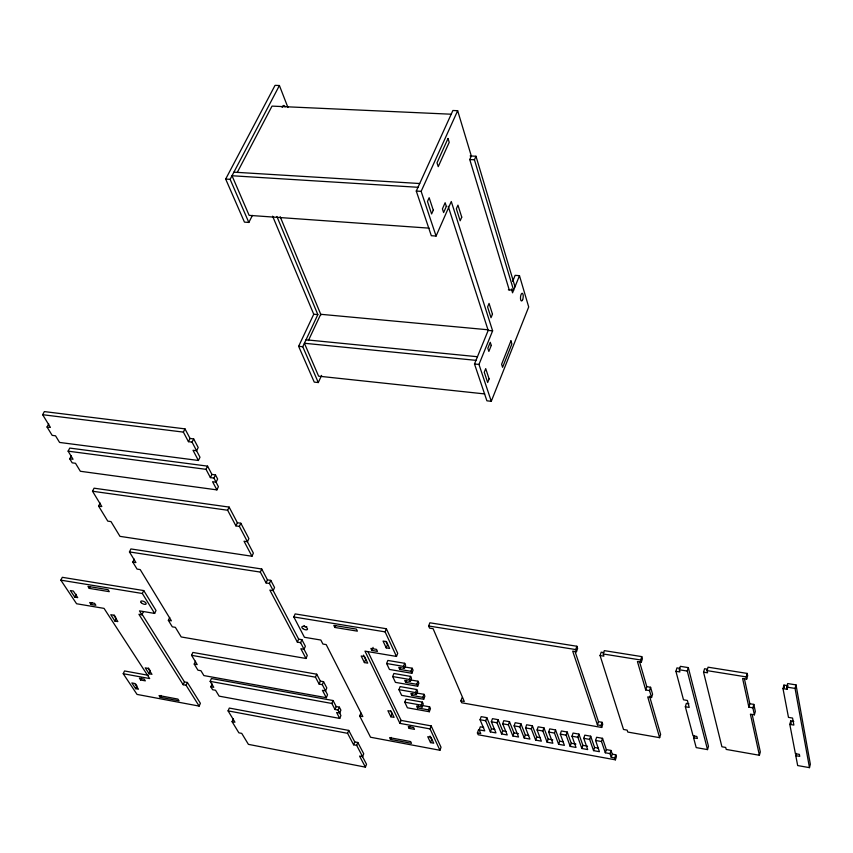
<?xml version="1.0" encoding="UTF-8"?>
<svg xmlns="http://www.w3.org/2000/svg" width="853" height="853" viewBox="0 0 853 853"><rect width="100%" height="100%" fill="white"/><g stroke="black" fill="none" stroke-linecap="round" stroke-linejoin="round"><path stroke-width="1.28" d="M796.382 753.402L795.785 755.673L797.672 765.557L809.476 767.647L810.35 764.245L796.009 684.895L787.682 683.552L786.733 687.081L787.148 689.288L783.001 688.616L783.95 685.098L788.097 685.769M809.476 767.647L795.071 688.424L796.009 684.895M795.785 755.673L799.741 756.366L799.368 754.372L795.401 753.679L789.814 724.389L790.742 720.924L793.77 721.435M787.148 689.288L787.777 686.942M707.574 669.221L704.567 668.741L703.554 672.175L721.905 746.78L725.711 747.452L726.191 749.414L759.394 755.268L760.311 751.909L752.197 714.59M759.394 755.268L750.405 714.153L754.383 714.814L755.331 711.391L753.828 704.397L749.84 703.725L744.402 678.732M754.383 714.814L752.879 707.819L748.881 707.158L749.84 703.725M752.879 707.819L753.828 704.397M748.881 707.158L742.6 678.455L746.674 679.105L746.204 676.909L747.185 673.422L708.043 667.185L707.03 670.618L707.563 672.814L703.554 672.175M746.674 679.105L747.654 675.629L747.185 673.422M694.235 735.574L693.585 737.792L696.197 747.601L707.51 749.606L708.47 746.29L688.318 667.622L680.353 666.342L679.308 669.776L679.884 671.961L675.917 671.322L676.962 667.899L679.937 668.379M693.585 737.792L697.381 738.453L696.858 736.47L693.062 735.808L685.343 706.753L686.345 703.384L688.925 703.821M707.51 749.606L687.283 671.055L688.318 667.622M603.732 652.598L601.184 652.193L600.075 655.541L623.522 729.475L627.168 730.125L627.787 732.066L659.625 737.674L660.627 734.412L649.517 696.123M659.625 737.674L647.736 696.901L651.543 697.541L652.577 694.214L650.583 687.273L646.766 686.633L639.579 661.875M651.543 697.541L649.538 690.61L650.583 687.273M649.538 690.61L645.721 689.97L646.766 686.633M478.512 729.869L477.403 732.93L478.192 734.753L615.408 759.831L614.8 757.976L615.802 754.798L612.273 754.159L611.036 750.448L606.323 749.595L602.538 738.325L596.61 737.269L595.586 740.447L599.414 751.696L593.549 750.629L589.668 739.391L590.702 736.214L584.806 735.158L583.761 738.335L587.696 749.574L581.853 748.507L577.876 737.28L578.92 734.102L573.056 733.058L572 736.224L576.02 747.452L570.209 746.396L566.147 735.169L567.202 732.013L561.359 730.968L560.304 734.124L564.409 745.341L558.63 744.296L554.482 733.079L555.538 729.933L549.737 728.889L548.671 732.034L552.861 743.24L547.114 742.195L542.871 731L543.937 727.854L538.158 726.831L537.091 729.965L541.367 741.161L535.641 740.116L531.323 728.931L532.4 725.796L526.653 724.773L525.565 727.897L529.937 739.082L524.243 738.048L519.829 726.863L520.916 723.749L515.191 722.726L514.103 725.839L518.56 737.013L512.888 735.99L508.388 724.815L509.486 721.702L503.792 720.689L502.694 723.792L507.236 734.955L501.596 733.932L497.011 722.779L498.12 719.676L492.458 718.663L491.349 721.755L495.966 732.908L490.358 731.895L485.688 720.742L486.807 717.65L481.167 716.648L480.058 719.74L484.76 730.882L479.173 729.859L480.282 726.799L483.63 727.406M615.408 759.831L616.41 756.654L615.802 754.798M614.8 757.976L611.26 757.336L610.023 753.625L611.036 750.448M645.721 689.97L637.426 661.544L641.328 662.173L640.699 659.987L641.765 656.607L604.329 650.636L603.231 653.984L603.913 656.149L600.075 655.541M611.26 757.336L612.273 754.159M641.328 662.173L642.394 658.793L641.765 656.607M610.023 753.625L605.31 752.772L606.323 749.595M605.31 752.772L601.514 741.513L602.538 738.325M462.027 697.775L460.887 700.878L461.708 702.787L601.696 727.47L601.045 725.53L602.09 722.31L598.475 721.67L575.061 651.564M593.549 750.629L594.573 747.473L590.702 736.214M601.696 727.47L602.73 724.25L602.09 722.31M601.045 725.53L597.431 724.89L598.475 721.67M581.853 748.507L582.887 745.351L578.92 734.102M570.209 746.396L571.254 743.251L567.202 732.013M558.63 744.296L559.675 741.161L555.538 729.933M547.114 742.195L548.17 739.071L543.937 727.854M597.431 724.89L572.683 651.127L576.468 651.745L575.743 649.57L576.873 646.254L429.869 622.797L428.632 625.985L429.549 628.117L433.111 628.693L464.288 701.475L460.887 700.878M576.468 651.745L577.598 648.419L576.873 646.254M535.641 740.116L536.708 737.003L532.4 725.796M524.243 738.048L525.309 734.945L520.916 723.749M512.888 735.99L513.975 732.887L509.486 721.702M501.596 733.932L502.684 730.85L498.12 719.676M490.358 731.895L491.456 728.814L486.807 717.65M360.872 713.055L359.689 716.008L370.543 737.237L439.935 750.267L441.033 747.281L431.181 725.903L401.081 720.401L367.931 651.607M430.52 742.611L427.758 736.693L430.978 737.291L433.729 743.208L430.52 742.611L431.639 739.626L429.976 736.075M439.935 750.267L430.051 728.91L431.181 725.903M429.315 711.733L428.462 709.867L417.469 707.905L416.605 706.039L422.096 707.02L423.259 703.97L422.395 702.094L405.943 699.172L404.77 702.211L407.414 707.798L429.315 711.733L430.456 708.694L429.613 706.828L422.288 705.516M428.462 709.867L429.613 706.828M422.843 697.37L411.764 695.408L410.879 693.51L416.413 694.491L417.597 691.431L416.712 689.523L400.132 686.612L398.948 689.661L401.646 695.366L423.706 699.268L422.843 697.37L424.005 694.31L416.627 693.009M422.096 707.02L421.233 705.143L422.395 702.094M423.706 699.268L424.879 696.208L424.005 694.31M409.141 728.366L408.278 726.564L413.641 727.545L414.494 729.347L409.141 728.366L409.898 726.372M417.469 707.905L418.247 705.879M430.051 728.91L399.929 723.387L401.081 720.401M411.764 695.408L412.553 693.382M416.797 684.309L405.633 682.368L404.727 680.427L410.314 681.398L411.509 678.316L410.613 676.376L393.894 673.497L392.689 676.557L395.44 682.368L417.682 686.238L416.797 684.309L417.981 681.227L410.549 679.937M417.682 686.238L418.866 683.168L417.981 681.227M416.413 694.491L415.539 692.583L416.712 689.523M390.471 739.391L389.597 737.642L410.645 741.577L411.498 743.336L390.471 739.391L391.228 737.429M390.877 716.787L387.902 710.698L391.122 711.285L394.086 717.373L390.877 716.787L392.039 713.801L390.557 710.752M405.633 682.368L406.433 680.321M410.965 671.322L399.705 669.392L398.788 667.419L404.418 668.379L405.623 665.287L404.717 663.303L387.859 660.446L386.633 663.527L389.437 669.445L411.86 673.294L410.965 671.322L412.17 668.23L404.663 666.95M410.314 681.398L409.419 679.446L410.613 676.376M411.86 673.294L413.065 670.202L412.17 668.23M404.418 668.379L403.501 666.396L404.717 663.303M233.306 718.887L232.08 721.67L238.883 732.834L241.74 733.388L248.415 744.36L365.415 767.146L366.534 764.288L361.875 755.417M365.415 767.146L359.571 756.067L362.6 756.654L363.73 753.775L357.823 742.483L354.773 741.907L348.749 730.424L229.308 708.065L228.071 710.869L234.97 722.224L232.08 721.67M399.705 669.392L400.515 667.345M399.929 723.387L364.967 651.127L396.485 656.437L397.711 653.334L386.366 628.736L295.149 613.915L293.827 616.964L304.436 637.287L320.856 640.038L322.903 644.047L326.198 644.601L362.845 716.584L359.689 716.008M362.6 756.654L356.682 745.373L353.632 744.797L354.773 741.907M448.188 206.277L488.183 330.41L474.503 363.986L486.903 400.825L491.285 401.294L528.7 306.963L519.477 275.679L515.137 275.327L512.653 281.437M356.682 745.373L357.823 742.483M386.228 647.875L383.05 641.072L386.473 641.637L389.64 648.451L386.228 647.875L387.465 644.772L385.887 641.371M353.632 744.797L347.587 733.324L348.749 730.424M396.485 656.437L385.108 631.87L386.366 628.736M212.088 683.946L210.819 686.782L212.621 689.736L215.564 690.269L219.136 696.144L339.739 718.429L340.923 715.507L338.833 711.541M519.477 275.679L512.557 292.803L511.405 288.986M364.412 662.578L361.192 655.978L364.53 656.543L367.728 663.144L364.412 662.578L365.638 659.518L363.506 655.115M371.844 650.434L370.874 648.419L376.504 649.368L377.463 651.383L371.844 650.434L373.081 647.352M339.739 718.429L336.604 712.49L339.718 713.065L338.151 710.069L339.334 707.126L336.221 706.561L333.054 700.537L211.427 678.519L210.147 681.366L213.772 687.315L210.819 686.782M491.285 401.294L478.97 364.444L492.618 330.825L451.28 201.521L436.075 236.057L431.309 235.705L416.275 191.051L452.9 110.495L457.666 110.709L471.314 156.003L469.758 159.532L509.23 289.892M339.718 713.065L340.901 710.133L339.334 707.126M338.151 710.069L335.026 709.493L336.221 706.561M335.026 709.493L331.849 703.469L333.054 700.537M194.217 664.071L197.949 670.191L200.935 670.725L203.888 675.576L326.326 697.69L327.541 694.737L322.306 684.65L323.543 681.675L320.365 681.11L316.719 674.201L192.874 652.449L191.552 655.328L197.203 664.604L194.217 664.071L195.518 661.214M322.306 684.65L319.129 684.085L320.365 681.11M334.856 627.456L333.832 625.398L356.394 629.087L357.386 631.156L334.856 627.456L335.719 625.398M319.129 684.085L315.471 677.175L316.719 674.201M169.726 617.444L168.35 620.344L172.306 626.827L175.355 627.339L181.209 636.956L306.003 658.473L307.272 655.477L300.619 642.693L301.898 639.675L298.657 639.121L269.431 583.452L270.796 580.371L267.447 579.848L261.732 568.994L130.914 548.937L129.443 551.923L135.936 562.575L132.78 562.084L134.241 559.12M300.619 642.693L297.366 642.138L298.657 639.121M508.367 289.817L513.623 290.255L474.428 159.799L475.985 156.248L470.152 155.939M269.431 583.452L266.072 582.93L267.447 579.848M148.454 675.331L124.549 670.959L123.227 673.71L137.045 694.417L199.144 706.092L200.391 703.32L187.361 682.453L184.461 681.92L141.694 613.627M266.072 582.93L260.336 572.086L261.732 568.994M98.596 506.096L107.777 521.13L110.997 521.599L119.974 536.356L251.966 556.241L253.373 553.128L239.384 526.386L240.834 523.241L237.379 522.74L229.126 507.087L94.075 488.193L92.508 491.232L101.838 506.565L98.596 506.096L100.142 503.078M436.075 236.057L421.137 191.36L457.666 110.709M199.144 706.092L186.082 685.258L183.182 684.724L184.461 681.92M186.082 685.258L187.361 682.453M272.619 216.182L313.744 314.235L298.635 346.318L314.245 382.112L318.308 382.549L321.581 375.395M239.384 526.386L235.918 525.885L237.379 522.74M160.172 697.274L159.063 695.558L177.946 699.097L179.034 700.814L160.172 697.274L161.025 695.44M149.083 673.795L145.245 667.867L148.113 668.389L151.951 674.318L149.083 673.795L150.395 671.012L148.475 668.048M318.308 382.549L302.762 346.734L317.838 314.618L276.905 216.491M235.918 525.885L227.644 510.243L229.126 507.087M308.413 340.539L320.717 314.288L488.012 329.78M135.659 688.68L131.842 682.933L134.646 683.456L138.453 689.203L135.659 688.68L136.949 685.94L135.68 684.021M140.596 679.98L139.444 678.231L144.168 679.095L145.319 680.854L140.596 679.98L141.459 678.135M69.733 458.818L72.185 462.838L75.501 463.286L80.353 471.272L216.886 489.878L218.4 486.7L213.954 478.085L215.478 474.897L211.928 474.417L207.567 466.133L69.754 448.081L68.112 451.162L73.049 459.266L69.733 458.818L71.353 455.758M143.304 611.889L141.918 614.778L139.465 610.865L154.649 613.414L156.024 610.513L143.762 590.575L62.301 577.31L60.84 580.157L76.578 603.753L104.045 608.381L149.67 678.561L123.227 673.71M213.954 478.085L210.403 477.616L211.928 474.417M210.403 477.616L206.021 469.331L207.567 466.133M154.649 613.414L142.355 593.496L143.762 590.575M47.043 427.001L52.172 435.371L55.53 435.808L59.582 442.44L198.418 460.471L199.986 457.261L192.074 442.131L193.663 438.89L190.048 438.442L184.984 428.867L44.356 411.594L42.65 414.707L50.423 427.428L47.043 427.001L48.728 423.898M114.91 621.08L110.773 614.693L113.726 615.194L117.863 621.581L114.91 621.08L116.307 618.244M192.074 442.131L188.449 441.673L190.048 438.442M188.449 441.673L183.374 432.108L184.984 428.867M90.951 604.457L89.672 602.506L94.598 603.338L95.867 605.278L90.951 604.457L91.9 602.559M89.256 588.378L87.955 586.384L108.022 589.679L109.301 591.673L89.256 588.378L90.215 586.469M74.755 597.111L70.404 590.575L73.358 591.065L77.698 597.612L74.755 597.111L76.194 594.274M287.93 107.467L279.411 85.524L275.061 85.353L225.672 179.066L244.459 222.132L248.831 222.441L252.435 215.382M237.251 172.466L272.011 106.113L451.418 114.227M248.831 222.441L230.129 179.343L279.411 85.524M469.758 159.532L474.428 159.799M233.903 172.167L419.697 183.523M417.991 187.287L232.016 175.75L249.129 215.361L429.091 228.146M225.672 179.066L230.129 179.343M416.275 191.051L421.137 191.36M313.744 314.235L317.838 314.618M488.183 330.41L492.618 330.825M306.024 339.793L477.467 356.725M475.985 360.35L304.393 343.258L318.617 376.173L484.696 393.926M298.635 346.318L302.762 346.734M474.503 363.986L478.97 364.444M42.65 414.707L183.374 432.108M68.112 451.162L206.021 469.331M92.508 491.232L227.644 510.243M129.443 551.923L260.336 572.086M428.632 625.985L575.743 649.57M603.231 653.984L640.699 659.987M707.03 670.618L746.204 676.909M679.308 669.776L687.283 671.055M786.733 687.081L795.071 688.424M293.827 616.964L385.108 631.87M60.84 580.157L142.355 593.496M141.918 614.778L138.9 614.267L183.182 684.724M685.343 706.753L689.213 707.404L687.39 700.462L683.498 699.812L675.917 671.322M789.814 724.389L793.866 725.071L792.554 718.066L788.481 717.384L783.001 688.616M168.35 620.344L171.41 620.856L140.201 569.591L137.066 569.1L132.78 562.084M386.633 663.527L403.501 666.396M392.689 676.557L409.419 679.446M398.948 689.661L415.539 692.583M191.552 655.328L315.471 677.175M404.77 702.211L421.233 705.143M480.058 719.74L485.688 720.742M491.349 721.755L497.011 722.779M502.694 723.792L508.388 724.815M514.103 725.839L519.829 726.863M525.565 727.897L531.323 728.931M537.091 729.965L542.871 731M548.671 732.034L554.482 733.079M560.304 734.124L566.147 735.169M572 736.224L577.876 737.28M583.761 738.335L589.668 739.391M595.586 740.447L601.514 741.513M491.456 728.814L494.815 729.422M502.684 730.85L506.064 731.458M513.975 732.887L518.496 733.708M525.309 734.945L528.732 735.563M536.708 737.003L540.141 737.621M548.17 739.071L552.765 739.903M559.675 741.161L563.151 741.79M571.254 743.251L575.903 744.093M582.887 745.351L587.546 746.194M594.573 747.473L598.092 748.102M210.147 681.366L331.849 703.469M477.403 732.93L480.74 733.537L479.173 729.859M228.071 710.869L347.587 733.324M114.238 615.045L115.613 617.177M198.418 460.471L193.013 450.277L196.617 450.736L198.195 447.505L193.663 438.89M216.886 489.878L212.568 481.721L216.118 482.201L217.643 479.013L215.478 474.897M251.966 556.241L244.022 541.218L247.455 541.719L248.884 538.595L240.834 523.241M297.366 642.138L269.847 590.063L273.184 590.596L274.549 587.514L270.796 580.371M306.003 658.473L300.842 648.717L304.084 649.272L305.353 646.254L301.898 639.675M326.326 697.69L322.413 690.301L325.579 690.866L326.806 687.902L323.543 681.675M280.168 216.705L321.005 314.97M475.985 156.248L515.02 286.8M783.95 685.098L784.419 687.603M790.742 720.924L791.221 723.472M306.835 626.752A3.081 1.386 23.1 0 1 306.099 626.582M304.638 625.942A3.081 1.386 23.1 0 1 304.02 625.516M282.151 107.35A4.137 1.877 -88.1 0 1 285.126 106.774M510.936 340.859L501.617 364.263L502.588 367.312L511.885 343.919L510.936 340.859M489.11 378.903L487.671 382.517L484.259 372.249L485.709 368.624L489.11 378.903M491.264 345.454L488.854 351.425L487.831 348.28L490.251 342.309L491.264 345.454M492.469 314.16L491.019 317.711L487.596 306.973L489.068 303.412L492.469 314.16M461.74 217.142L460.172 220.767L456.355 208.782L457.944 205.147L461.74 217.142M446.332 206.415L443.613 212.557L442.419 208.889L445.138 202.737L446.332 206.415M433.281 210.19L431.607 213.943L427.47 201.479L429.155 197.725L433.281 210.19M448.017 138.485L437.013 162.838L438.239 166.655L449.211 142.312L448.017 138.485M141.246 602.698A2.975 1.269 25.2 0 0 145.97 604.148A2.975 1.269 25.2 0 0 143.112 601.184A2.975 1.269 25.2 0 0 141.246 602.698M302.719 628.554A3.081 1.386 23.1 0 0 307.485 629.354A3.081 1.386 23.1 0 0 303.785 626.411A3.081 1.386 23.1 0 0 302.719 628.554M522.633 299.734A3.87 1.333 -84.7 0 0 522.462 293.368A3.87 1.333 -84.7 0 0 520.49 298.273A3.87 1.333 -84.7 0 0 522.633 299.734"/></g></svg>
